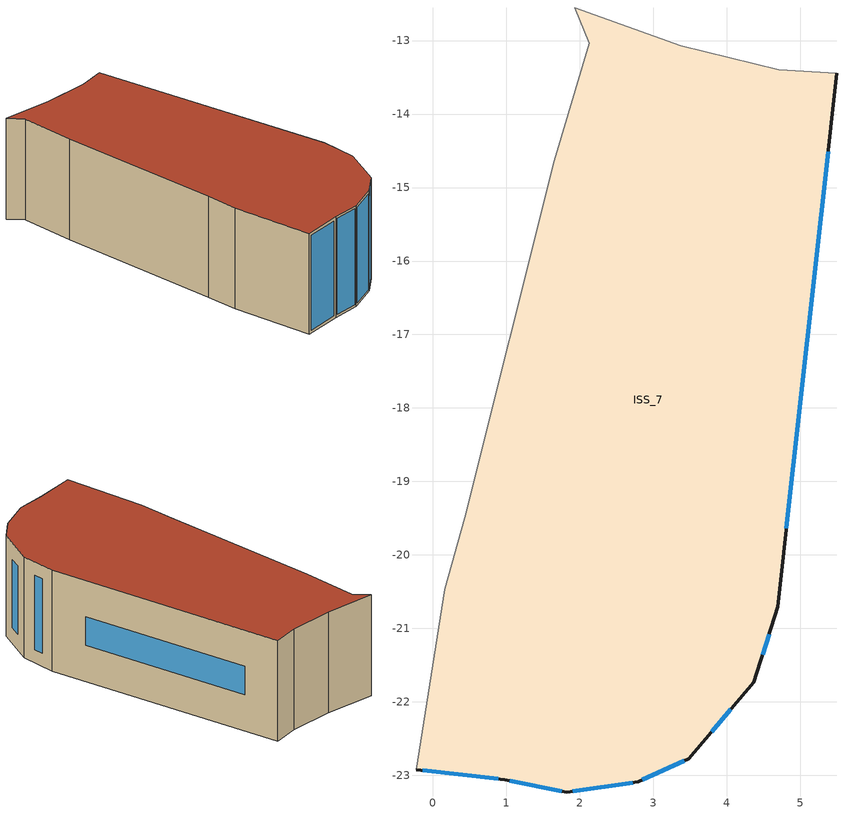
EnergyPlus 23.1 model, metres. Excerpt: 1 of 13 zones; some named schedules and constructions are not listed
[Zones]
ISS_7
 floor outside (90.1-2019 Nonresidential CZ 0 Exterior Floor (Mass)): -0.22,-22.92 0.16,-20.47 0.44,-19.49 1.65,-14.64 2.13,-13.04 1.93,-12.56 3.38,-13.07 4.71,-13.4 5.5,-13.44 4.7,-20.71 4.37,-21.73 3.48,-22.77 2.8,-23.09 1.83,-23.22 0.98,-23.06 z9
 wall outside (90.1-2019 Nonresidential CZ 0 Exterior Wall (Mass)): -0.22,-22.92 0.98,-23.06 1.83,-23.22 2.8,-23.09 3.48,-22.77 4.37,-21.73 4.7,-20.71 5.5,-13.44 z9:12
 wall to ISS_0 (Interior Partition (Mass)_FLIPPED): 5.5,-13.44 4.71,-13.4 3.38,-13.07 1.93,-12.56 2.13,-13.04 1.65,-14.64 0.44,-19.49 z9:12
 wall to ISS_11 (Interior Partition (Mass)): 0.44,-19.49 0.16,-20.47 -0.22,-22.92 z9:12
 window (90.1-2019 Nonresidential CZ 0 Glazing (Operable)): -0.13,-22.93 0.89,-23.05 z9.09:11.91; 1.05,-23.07 1.76,-23.21 z9.07:11.93; 1.9,-23.21 2.72,-23.1 z9.08:11.92; 2.85,-23.06 3.43,-22.8 z9.06:11.94; 3.8,-22.41 4.06,-22.1 z9.48:11.52; 4.49,-21.36 4.58,-21.08 z9.39:11.61; 4.81,-19.64 5.38,-14.51 z10.07:10.93
 roof outside (90.1-2019 Nonresidential CZ 0 Exterior Roof (Mass)): -0.22,-22.92 0.98,-23.06 1.83,-23.22 2.8,-23.09 3.48,-22.77 4.37,-21.73 4.7,-20.71 5.5,-13.44 4.71,-13.4 3.38,-13.07 1.93,-12.56 2.13,-13.04 1.65,-14.64 0.44,-19.49 0.16,-20.47 z12
[Schedule:Week:Daily]
CoolAvail_ISS_5_49: 74552c46-30ab-4759-94e8-63e3d1f7accb, d6e55a8f-bc87-45cd-9c9f-cd70924e27a5, 021e1a17-10e8-4b2d-b519-0cf3192cc715, d254b795-3fdf-4f39-80ff-e140f63d290e, 1d480875-807e-48c1-9200-7516ebc32ad7, 64881aca-a996-45d7-b077-b1b3d227525a, 4489f36e-e3c6-4e4b-bd5f-265baaedea73, 74552c46-30ab-4759-94e8-63e3d1f7accb, 74552c46-30ab-4759-94e8-63e3d1f7accb, 74552c46-30ab-4759-94e8-63e3d1f7accb, 74552c46-30ab-4759-94e8-63e3d1f7accb, 74552c46-30ab-4759-94e8-63e3d1f7accb
CoolAvail_ISS_5_50: 471115d3-0f87-48e8-b825-fac5a6f35d6c, 8be4abe7-000c-42f9-aa1f-6b8a2ac92743, 158876e2-13fd-4787-95ae-b86d372af880, 2a169ae8-9acd-4529-9eee-55b8eb574f1b, ca860249-6253-49f4-b145-16789525877a, 31280550-7689-42ee-840a-ab6c0e466e40, 720e0b40-1fdb-4e75-af50-1b9984cfd1a4, 471115d3-0f87-48e8-b825-fac5a6f35d6c, 471115d3-0f87-48e8-b825-fac5a6f35d6c, 471115d3-0f87-48e8-b825-fac5a6f35d6c, 471115d3-0f87-48e8-b825-fac5a6f35d6c, 471115d3-0f87-48e8-b825-fac5a6f35d6c
CoolAvail_ISS_5_51: 59112f08-b127-4301-906f-b836840b287e, bb00959c-f919-4aed-8de9-f9c1df3630f8, de2802b0-cc67-4408-8fd1-7e9211b10048, d257d055-b112-40be-82b2-c4495abe85c7, ddf9be1b-2dac-4bf2-9cbc-7e794f62100c, 49d97e55-3071-46c9-941b-d634227f9f2a, cb1b3717-686f-4d32-bbe1-ea75913f93bd, 59112f08-b127-4301-906f-b836840b287e, 59112f08-b127-4301-906f-b836840b287e, 59112f08-b127-4301-906f-b836840b287e, 59112f08-b127-4301-906f-b836840b287e, 59112f08-b127-4301-906f-b836840b287e
CoolAvail_ISS_5_52: 78bfa29d-fe78-4bb4-9f64-e69e04f39406, 78bfa29d-fe78-4bb4-9f64-e69e04f39406, 78bfa29d-fe78-4bb4-9f64-e69e04f39406, 78bfa29d-fe78-4bb4-9f64-e69e04f39406, 78bfa29d-fe78-4bb4-9f64-e69e04f39406, 78bfa29d-fe78-4bb4-9f64-e69e04f39406, 78bfa29d-fe78-4bb4-9f64-e69e04f39406, 78bfa29d-fe78-4bb4-9f64-e69e04f39406, 78bfa29d-fe78-4bb4-9f64-e69e04f39406, 78bfa29d-fe78-4bb4-9f64-e69e04f39406, 78bfa29d-fe78-4bb4-9f64-e69e04f39406, 78bfa29d-fe78-4bb4-9f64-e69e04f39406
NatVentAvail_ISS_5_0: 347d55b7-038e-4562-bce8-456b87efe422, 9497c3f9-e4f3-4ae8-9b5e-6f440661514e, 02c75c42-13c4-4a81-95b2-7d0787e539a0, 1f5bb4e1-6097-4445-aa30-08b131c5a8f0, 6a036ade-b22a-40b1-a59a-fc9928e33420, cdcac5e7-2935-42b6-a401-44e7ff1a3379, bb2921c9-3083-47d7-adc0-0439cd541f1d, 347d55b7-038e-4562-bce8-456b87efe422, 347d55b7-038e-4562-bce8-456b87efe422, 347d55b7-038e-4562-bce8-456b87efe422, 347d55b7-038e-4562-bce8-456b87efe422, 347d55b7-038e-4562-bce8-456b87efe422
NatVentAvail_ISS_5_1: 31e6458c-07ac-4517-9220-31c48d09a3b9, 808b53e7-b6eb-416f-b75c-5a60ae408371, 2a0bdd91-2ab7-455f-9d66-9f0dcc569485, 2f2a32ef-c756-4c4e-acc4-de23138b763c, 3d5812fc-4e48-4f03-85a1-51b9f05794ff, eed53eab-8b4b-4f1c-9231-a5dca8a631a8, 1a875456-26a8-41d9-bcb1-23a2e93c5b05, 31e6458c-07ac-4517-9220-31c48d09a3b9, 31e6458c-07ac-4517-9220-31c48d09a3b9, 31e6458c-07ac-4517-9220-31c48d09a3b9, 31e6458c-07ac-4517-9220-31c48d09a3b9, 31e6458c-07ac-4517-9220-31c48d09a3b9
NatVentAvail_ISS_5_2: 84ae7651-f4de-44b9-9899-2582cbdb995d, 495f6a35-d38b-4195-8a37-4b40f724b044, 3d5812fc-4e48-4f03-85a1-51b9f05794ff, a0e33699-6675-4571-9d88-4c12ba26899f, 9497c3f9-e4f3-4ae8-9b5e-6f440661514e, efa8682e-43cf-4f3c-b0e6-29221eeec237, 5867c58b-4625-41f3-b584-9ebb24ec32a8, 84ae7651-f4de-44b9-9899-2582cbdb995d, 84ae7651-f4de-44b9-9899-2582cbdb995d, 84ae7651-f4de-44b9-9899-2582cbdb995d, 84ae7651-f4de-44b9-9899-2582cbdb995d, 84ae7651-f4de-44b9-9899-2582cbdb995d
NatVentAvail_ISS_5_3: a818ccd2-c854-43d0-9f66-eb4bd9638d8e, 6e76de09-a941-4bd2-b96f-27ccec68bb94, fe6c31c8-0dda-4b75-81b7-5c1efcddb083, dda988eb-bae8-4d63-86a5-b6c0bda95034, 7a904727-3a56-424e-8116-60c6ad07f1dc, 347d55b7-038e-4562-bce8-456b87efe422, dd8d3e53-b593-4d87-9bc4-be4af5198a33, a818ccd2-c854-43d0-9f66-eb4bd9638d8e, a818ccd2-c854-43d0-9f66-eb4bd9638d8e, a818ccd2-c854-43d0-9f66-eb4bd9638d8e, a818ccd2-c854-43d0-9f66-eb4bd9638d8e, a818ccd2-c854-43d0-9f66-eb4bd9638d8e
NatVentAvail_ISS_5_4: 0c759d3e-a654-4724-93b5-70c13bc12d1d, 021d0772-810e-4e4b-8f2a-a1619a49f355, e0df6127-968f-45f9-8c87-5caeb0cafc55, bfaec549-311d-4496-abb4-5617f4cc1a59, 4980f9f0-cd16-43dd-8c59-504c34da3416, b817c66c-6d6a-45e4-a55e-97319d023a8b, 021d0772-810e-4e4b-8f2a-a1619a49f355, 0c759d3e-a654-4724-93b5-70c13bc12d1d, 0c759d3e-a654-4724-93b5-70c13bc12d1d, 0c759d3e-a654-4724-93b5-70c13bc12d1d, 0c759d3e-a654-4724-93b5-70c13bc12d1d, 0c759d3e-a654-4724-93b5-70c13bc12d1d
NatVentAvail_ISS_5_5: dea2bbc8-2288-40d1-a2d5-a177ac33657e, dc8b5669-3ebe-45cf-9e0a-796c1a786df0, b135f7d7-2b4b-4e37-bfe0-58334846911b, 2333cbfa-4dd2-4999-97ab-03a3268194e9, 5707c89a-2f09-4238-a486-8c2d0057f9b6, 9dfa8010-5864-48b9-aace-82d37f85b587, d58aaad8-7cbd-4782-a375-7b6575282f05, dea2bbc8-2288-40d1-a2d5-a177ac33657e, dea2bbc8-2288-40d1-a2d5-a177ac33657e, dea2bbc8-2288-40d1-a2d5-a177ac33657e, dea2bbc8-2288-40d1-a2d5-a177ac33657e, dea2bbc8-2288-40d1-a2d5-a177ac33657e
NatVentAvail_ISS_5_6: 1d8e266b-bb19-4368-9dd6-c44a9e71e150, f8c5082e-a237-4130-a017-d6e29cf6c566, cd7e5bb2-f1bc-4af8-801a-55bbcf77cb89, 1aaf95b1-6b11-4f20-b636-f8c9cd44f9f6, 49ae3206-3ec9-4832-a4c2-0d7b4eac3c65, b8ffa932-6720-4a41-9c80-de49e67e423e, a86efa0d-8891-41c0-89a9-eb536844657b, 1d8e266b-bb19-4368-9dd6-c44a9e71e150, 1d8e266b-bb19-4368-9dd6-c44a9e71e150, 1d8e266b-bb19-4368-9dd6-c44a9e71e150, 1d8e266b-bb19-4368-9dd6-c44a9e71e150, 1d8e266b-bb19-4368-9dd6-c44a9e71e150
NatVentAvail_ISS_5_7: 2b8a7710-590c-4735-8937-afae2f743f59, 926fce72-2cba-4f06-8e61-ee34aca217cf, 30858728-6386-4b68-892c-7b175f19578c, e7437833-518d-486e-8f46-e43f1733b808, 54c7a7a4-bd24-4fff-9f99-4840ac86f206, 00c50d44-a893-462e-adc5-a616422e0ef9, 0575a820-2eae-4c1c-bbd0-3531ec3c33dc, 2b8a7710-590c-4735-8937-afae2f743f59, 2b8a7710-590c-4735-8937-afae2f743f59, 2b8a7710-590c-4735-8937-afae2f743f59, 2b8a7710-590c-4735-8937-afae2f743f59, 2b8a7710-590c-4735-8937-afae2f743f59
NatVentAvail_ISS_5_8: 9d74e3d4-a9a9-48a3-84d8-704d79f904d0, 8089f7d0-f13f-46e6-a13c-d41517ad9383, 20437749-1463-4af0-aa40-cb234d343798, 9015eb93-7869-414a-ae01-0db2bcecc531, dec17c5b-4049-43e1-9a90-a723a8944471, 2026730f-dd33-4f01-8a14-8376efc71115, 47c5d768-7b4a-48a1-808d-429495cd01bc, 9d74e3d4-a9a9-48a3-84d8-704d79f904d0, 9d74e3d4-a9a9-48a3-84d8-704d79f904d0, 9d74e3d4-a9a9-48a3-84d8-704d79f904d0, 9d74e3d4-a9a9-48a3-84d8-704d79f904d0, 9d74e3d4-a9a9-48a3-84d8-704d79f904d0
NatVentAvail_ISS_5_9: 0eb51b7f-a4f0-4607-9c4d-6b9d2864478f, 6ae1809d-5a85-45a9-857c-42673be4954a, 47c5d768-7b4a-48a1-808d-429495cd01bc, 77480b0d-aeae-478d-a96b-37a4d4199b45, 9eba3db1-355f-42c7-9c13-37b01b408a15, f0b2b9be-24b4-4280-986e-e782a73990e1, 47cff60b-bd3d-4ae0-ad14-3ebb443ef9d5, 0eb51b7f-a4f0-4607-9c4d-6b9d2864478f, 0eb51b7f-a4f0-4607-9c4d-6b9d2864478f, 0eb51b7f-a4f0-4607-9c4d-6b9d2864478f, 0eb51b7f-a4f0-4607-9c4d-6b9d2864478f, 0eb51b7f-a4f0-4607-9c4d-6b9d2864478f
NatVentAvail_ISS_5_10: 9912cebe-4070-46c5-aca3-2e11fc6e50f9, 47c5d768-7b4a-48a1-808d-429495cd01bc, c53c6bee-c25f-4ac5-96c2-53c2e5ef0bc5, 24660c3e-e053-4e0b-a3a2-e134f5c7cfdc, 553eecc1-0424-4e8a-b2f8-0fe1840c3f1f, c3c61266-f6da-4284-9b9b-1aae67e0f11b, bf46ae58-0cb1-40f5-b615-3cb060d1ccae, 9912cebe-4070-46c5-aca3-2e11fc6e50f9, 9912cebe-4070-46c5-aca3-2e11fc6e50f9, 9912cebe-4070-46c5-aca3-2e11fc6e50f9, 9912cebe-4070-46c5-aca3-2e11fc6e50f9, 9912cebe-4070-46c5-aca3-2e11fc6e50f9
NatVentAvail_ISS_5_11: 47c5d768-7b4a-48a1-808d-429495cd01bc, f7772115-8a17-4abc-aca6-0985ffa1d231, b4131f45-e422-40ec-b2a9-956249e4f700, 338b2587-ee57-4e5b-acb7-2cda7bef30c7, 30954edf-17c5-43a4-9fbb-cfd349146233, fe036796-60d1-4e3b-a834-0a3b108878d4, 5508df6a-9fa0-4c98-a0a9-b120a6e6ca85, 47c5d768-7b4a-48a1-808d-429495cd01bc, 47c5d768-7b4a-48a1-808d-429495cd01bc, 47c5d768-7b4a-48a1-808d-429495cd01bc, 47c5d768-7b4a-48a1-808d-429495cd01bc, 47c5d768-7b4a-48a1-808d-429495cd01bc
NatVentAvail_ISS_5_12: 9e4de668-5c0b-4b18-9f84-43340eb7de64, 3fc7e13c-ba9b-4abf-ad62-5d9c6ae2b19f, 69fd0356-41ca-4566-a63a-875f57287f07, 0f72afe0-3d0d-43cd-bc86-6d366968bbdb, f0756c80-633d-445f-9ada-2880c47accb9, 58a8699a-92a3-475c-a43f-aee051d475cb, a5c75578-db00-4035-a6bd-12d8859ee814, 9e4de668-5c0b-4b18-9f84-43340eb7de64, 9e4de668-5c0b-4b18-9f84-43340eb7de64, 9e4de668-5c0b-4b18-9f84-43340eb7de64, 9e4de668-5c0b-4b18-9f84-43340eb7de64, 9e4de668-5c0b-4b18-9f84-43340eb7de64
NatVentAvail_ISS_5_13: 5668b15e-3178-4749-bdce-f16cad26c077, 43f57ed7-353c-49a5-95b1-fadbab51cf42, 9c120ee9-6e99-46a1-92c9-47147dbc7031, b718a5fb-b2a5-4edc-9616-2dbcbbb84562, 153a99d2-cb69-4770-80c4-b636431e560e, 7b7c670e-dffa-4387-a918-eb8090e016c5, 4ba70f92-26a1-4e22-ae9b-21b3a8cbfbc0, 5668b15e-3178-4749-bdce-f16cad26c077, 5668b15e-3178-4749-bdce-f16cad26c077, 5668b15e-3178-4749-bdce-f16cad26c077, 5668b15e-3178-4749-bdce-f16cad26c077, 5668b15e-3178-4749-bdce-f16cad26c077
NatVentAvail_ISS_5_14: 88ea5642-9558-4173-b52e-b72fd2a468fe, 7b0d70b4-6d3a-40d1-8645-cbeeba61a406, 91a15d1b-25b0-426a-999b-bde4fc834830, 8c6a5d82-2695-4c12-a2d9-937649744301, 5bb90e3b-6f0c-4724-a28a-9f01b1babb02, 70ed6a4c-85b4-46e2-b93d-c81f16dce1f6, 867d212e-9d6f-4428-ab79-ae34f15dca9c, 88ea5642-9558-4173-b52e-b72fd2a468fe, 88ea5642-9558-4173-b52e-b72fd2a468fe, 88ea5642-9558-4173-b52e-b72fd2a468fe, 88ea5642-9558-4173-b52e-b72fd2a468fe, 88ea5642-9558-4173-b52e-b72fd2a468fe
NatVentAvail_ISS_5_15: b7af9413-87d1-46bc-b3f9-c667b2052c9e, 269739aa-2d40-4877-9c61-5931b6ada25a, 7b914f22-7571-4aa1-ad53-4029426c74f7, 158876e2-13fd-4787-95ae-b86d372af880, 8e09e956-a7c9-41fd-ae93-b76491330efa, ad12a31f-083f-4236-bb79-d1e0870e19c1, 36a0acb6-d152-45fe-87a6-d6e7103a6972, b7af9413-87d1-46bc-b3f9-c667b2052c9e, b7af9413-87d1-46bc-b3f9-c667b2052c9e, b7af9413-87d1-46bc-b3f9-c667b2052c9e, b7af9413-87d1-46bc-b3f9-c667b2052c9e, b7af9413-87d1-46bc-b3f9-c667b2052c9e
NatVentAvail_ISS_5_16: cf3db2ff-82b6-488a-930d-133dbca2a297, d93b1293-4c19-4e22-a9a3-3eac806f7c1d, ac425b5f-9c42-4b8b-a498-5879e9bbcc94, a25a4507-8ff0-4e3c-92b1-267f2caeeb71, 5383cc17-6933-44ea-a498-ab2884f15de2, 9bfe174b-c2ed-4b65-a708-190e6d7b11fb, 4fd26251-b100-4953-a9ab-f1e24601d18a, cf3db2ff-82b6-488a-930d-133dbca2a297, cf3db2ff-82b6-488a-930d-133dbca2a297, cf3db2ff-82b6-488a-930d-133dbca2a297, cf3db2ff-82b6-488a-930d-133dbca2a297, cf3db2ff-82b6-488a-930d-133dbca2a297
NatVentAvail_ISS_5_17: f9e61ab1-7728-4d9d-8fe1-b24739b5c8d6, 813cbcb4-7a41-4a84-aec9-93c30a024dbd, 1a5d8876-3cc7-41a9-ba43-12e516d83989, 647e0f2c-778a-4d61-86bf-7f667cec723d, 2aae2edc-2d57-4e3d-973a-0211336ac020, 8d9c377b-d2ea-40e4-b66c-fc3d273aebea, cd556942-927f-4c86-bcef-3c459adf4f8e, f9e61ab1-7728-4d9d-8fe1-b24739b5c8d6, f9e61ab1-7728-4d9d-8fe1-b24739b5c8d6, f9e61ab1-7728-4d9d-8fe1-b24739b5c8d6, f9e61ab1-7728-4d9d-8fe1-b24739b5c8d6, f9e61ab1-7728-4d9d-8fe1-b24739b5c8d6
NatVentAvail_ISS_5_18: b58c5377-15d9-410f-a4cc-43822df6d4e0, 9e2eb322-e243-4a27-926a-d4e3defd8a08, 788a1496-81b9-4997-b196-09e885b656f9, b58c5377-15d9-410f-a4cc-43822df6d4e0, 6d0910fa-c984-4a92-8021-bbf9d67b93f9, a471a66b-f89d-442f-a9a8-48da8b7d5403, febc458f-bbc7-462c-85b9-881f4c73ab04, b58c5377-15d9-410f-a4cc-43822df6d4e0, b58c5377-15d9-410f-a4cc-43822df6d4e0, b58c5377-15d9-410f-a4cc-43822df6d4e0, b58c5377-15d9-410f-a4cc-43822df6d4e0, b58c5377-15d9-410f-a4cc-43822df6d4e0
NatVentAvail_ISS_5_19: a7a8551e-96d3-4fd6-bb0b-fe4ca2dd1986, f8c08b89-5adf-4e28-9409-8752b177d4a8, 524d0afd-2120-4997-92f0-2e86d4c74bf0, 94648f1a-2b8a-4c93-b626-513551805e1d, b85dd538-4fec-4d5e-8158-b1e68b90bbd8, 5b19d2b6-01c4-4e15-9780-7f20e980e38a, dd98143e-ec58-487d-9c8f-1bedbff18c8e, a7a8551e-96d3-4fd6-bb0b-fe4ca2dd1986, a7a8551e-96d3-4fd6-bb0b-fe4ca2dd1986, a7a8551e-96d3-4fd6-bb0b-fe4ca2dd1986, a7a8551e-96d3-4fd6-bb0b-fe4ca2dd1986, a7a8551e-96d3-4fd6-bb0b-fe4ca2dd1986
NatVentAvail_ISS_5_20: 556129f5-a8ab-42ab-bdec-427f6167c670, 2543d355-49e0-4e07-832c-9d94369e5f03, a7a8551e-96d3-4fd6-bb0b-fe4ca2dd1986, 707ad967-478c-4ac9-9f56-108cb743e184, ad2f890c-0a1c-4631-8b94-ab923c3a1fde, e09d4d53-ced4-452a-92ef-7031bfb63e31, 31eafc2d-287a-4af1-b968-868b65c6cfae, 556129f5-a8ab-42ab-bdec-427f6167c670, 556129f5-a8ab-42ab-bdec-427f6167c670, 556129f5-a8ab-42ab-bdec-427f6167c670, 556129f5-a8ab-42ab-bdec-427f6167c670, 556129f5-a8ab-42ab-bdec-427f6167c670
NatVentAvail_ISS_5_21: 0210ffe0-c8c5-4704-a17c-30f6b7ba5182, dc8b5669-3ebe-45cf-9e0a-796c1a786df0, 2e876ef0-6b14-469b-8aab-6b2f59b3159e, 99ba14a1-6c44-4f38-ba13-93252c98763a, 6cac600a-08a1-4369-bc47-e97c0b606d06, 49e001ed-d1c6-436c-bd0c-6ae12f544230, 33232d81-95e6-426a-8847-5e719ea95db1, 0210ffe0-c8c5-4704-a17c-30f6b7ba5182, 0210ffe0-c8c5-4704-a17c-30f6b7ba5182, 0210ffe0-c8c5-4704-a17c-30f6b7ba5182, 0210ffe0-c8c5-4704-a17c-30f6b7ba5182, 0210ffe0-c8c5-4704-a17c-30f6b7ba5182
NatVentAvail_ISS_5_22: 1bd8f6d5-efdc-47d3-8767-3f77d1b1a966, 998d96e1-0d67-4c43-8d66-3cf94210b12a, ff997f24-f6a6-43dc-ac3a-8c8fbd2ec0f4, cb262533-cb30-4446-bc1c-c7c292bc447b, ff731b20-b5fb-4160-a318-e8e97e32bd46, 112c67cb-92bf-435b-ae7b-1489d35ec978, 2bf5643d-2712-495e-b11b-f71902a6beb9, 1bd8f6d5-efdc-47d3-8767-3f77d1b1a966, 1bd8f6d5-efdc-47d3-8767-3f77d1b1a966, 1bd8f6d5-efdc-47d3-8767-3f77d1b1a966, 1bd8f6d5-efdc-47d3-8767-3f77d1b1a966, 1bd8f6d5-efdc-47d3-8767-3f77d1b1a966
NatVentAvail_ISS_5_23: 2ea1310e-d988-40e8-921b-6f63c6c66c5d, 2098abeb-3ad9-48cc-8fa9-fe43be57d8ea, ecac4bea-a4ab-4ca8-b15a-d21bf3634e23, 42f69e0f-da8f-401e-a904-95fe2d631b8b, 0fd5cf7c-50d3-4cef-a79c-1a673837e4a7, fda086fc-4683-4251-a165-0c31756bfeb3, 79ede57d-2ea5-4b6c-a09a-282900601d10, 2ea1310e-d988-40e8-921b-6f63c6c66c5d, 2ea1310e-d988-40e8-921b-6f63c6c66c5d, 2ea1310e-d988-40e8-921b-6f63c6c66c5d, 2ea1310e-d988-40e8-921b-6f63c6c66c5d, 2ea1310e-d988-40e8-921b-6f63c6c66c5d
NatVentAvail_ISS_5_24: ca33ea72-290d-466f-a10d-04f5078d5459, 80ac7100-fecc-432b-b8d8-0aef27925792, 0912e7bf-7941-4e81-81b9-3fe24044cb67, d3ac68ac-e5e1-41af-bbe9-eeafd04eb16f, 9366b974-fd66-436a-86a6-3dff316a52ed, 13d55ff6-3126-4d7e-a0b5-9d8af0269879, f26b9bc5-ebc0-49e0-b6f6-a9aecd680394, ca33ea72-290d-466f-a10d-04f5078d5459, ca33ea72-290d-466f-a10d-04f5078d5459, ca33ea72-290d-466f-a10d-04f5078d5459, ca33ea72-290d-466f-a10d-04f5078d5459, ca33ea72-290d-466f-a10d-04f5078d5459
NatVentAvail_ISS_5_25: 5e0caf0a-0975-4095-aeee-5177679fc916, ef3acc4a-62a7-4368-b11b-0bc0ee34e112, 768736c6-1e3d-478b-935d-de285d9124b7, a7131d28-bfe0-4a79-ba31-4b6647055931, 0b9b0190-0d32-4286-8001-29d5007821be, 1e2a233d-4ecc-4662-8356-21ca5b01d4a7, ed222975-a6bd-4094-8680-d0088485bc24, 5e0caf0a-0975-4095-aeee-5177679fc916, 5e0caf0a-0975-4095-aeee-5177679fc916, 5e0caf0a-0975-4095-aeee-5177679fc916, 5e0caf0a-0975-4095-aeee-5177679fc916, 5e0caf0a-0975-4095-aeee-5177679fc916
NatVentAvail_ISS_5_26: a0b2a994-346e-4f55-a40b-16c7d419b6a2, 93805fc4-68be-4367-b3d0-b1b0e915321a, 5b29b277-6946-4da2-9128-33dfe5b4a573, d8981ea7-3b19-4a0d-892a-4c63977dc961, 0f82b64c-7dc7-406a-8c1e-aa47caf37df0, e373829c-525b-4fac-a1b1-a8f08a7194f4, 21a982b9-085a-47cf-8ea2-cb4a41862746, a0b2a994-346e-4f55-a40b-16c7d419b6a2, a0b2a994-346e-4f55-a40b-16c7d419b6a2, a0b2a994-346e-4f55-a40b-16c7d419b6a2, a0b2a994-346e-4f55-a40b-16c7d419b6a2, a0b2a994-346e-4f55-a40b-16c7d419b6a2
NatVentAvail_ISS_5_27: 80324efd-f152-46ce-8575-1a18cefcb39a, 814fabf4-0522-4fe9-8f4f-1de8b595f9f5, d29c8621-b3bd-4f5f-961a-eec346ff4369, a817186f-8b5f-4d80-8c05-1cb199520749, 2dd3d1b6-e47b-47d8-8fa7-20257f54925f, b9bdd769-4ede-4986-a14d-4a501dff3d8b, 26786c90-2d85-41bd-bb4a-5ca09446c117, 80324efd-f152-46ce-8575-1a18cefcb39a, 80324efd-f152-46ce-8575-1a18cefcb39a, 80324efd-f152-46ce-8575-1a18cefcb39a, 80324efd-f152-46ce-8575-1a18cefcb39a, 80324efd-f152-46ce-8575-1a18cefcb39a
NatVentAvail_ISS_5_28: afddefd6-28d4-442d-ad49-25f7afed06cb, 11ce3725-ac08-45b4-8d15-dba4ddbf81b5, 5c9ea6a9-4a28-445d-8b68-fd476ea83ca3, bbbf1602-9477-4e5e-9481-cd1d7e6d0c49, 647e0f2c-778a-4d61-86bf-7f667cec723d, 7e8d2272-57f1-4e50-bfe5-2ae03f082589, 0210ffe0-c8c5-4704-a17c-30f6b7ba5182, afddefd6-28d4-442d-ad49-25f7afed06cb, afddefd6-28d4-442d-ad49-25f7afed06cb, afddefd6-28d4-442d-ad49-25f7afed06cb, afddefd6-28d4-442d-ad49-25f7afed06cb, afddefd6-28d4-442d-ad49-25f7afed06cb
NatVentAvail_ISS_5_29: 9743d7e3-5405-4d04-9865-b119cb90919b, 491b088b-98a8-4ca1-afb7-5d421815d782, ed3e7bd5-1fa8-481b-8e43-0912eb1fffae, 5533be66-3b4f-405b-b799-99f8e34f8cb0, 647e0f2c-778a-4d61-86bf-7f667cec723d, 647e0f2c-778a-4d61-86bf-7f667cec723d, 86fec154-2770-4333-869b-bb2f9d25b5ef, 9743d7e3-5405-4d04-9865-b119cb90919b, 9743d7e3-5405-4d04-9865-b119cb90919b, 9743d7e3-5405-4d04-9865-b119cb90919b, 9743d7e3-5405-4d04-9865-b119cb90919b, 9743d7e3-5405-4d04-9865-b119cb90919b
NatVentAvail_ISS_5_30: 61e7fb13-a446-4ec6-a607-a4a6cd2284d3, 47c5d768-7b4a-48a1-808d-429495cd01bc, da508a49-ad8b-4e53-b9b2-d0164f52c373, dcf350dc-4f7b-4b5e-b1b8-92644482046e, ee0a353c-06c1-410a-9095-8f6744b1c2f1, 93529c20-7374-44df-b5d5-3c3c54298201, ccaff583-bd9d-4d07-a1ac-620ebebbb31c, 61e7fb13-a446-4ec6-a607-a4a6cd2284d3, 61e7fb13-a446-4ec6-a607-a4a6cd2284d3, 61e7fb13-a446-4ec6-a607-a4a6cd2284d3, 61e7fb13-a446-4ec6-a607-a4a6cd2284d3, 61e7fb13-a446-4ec6-a607-a4a6cd2284d3
NatVentAvail_ISS_5_31: 82c106dd-bc00-4fce-8a04-eb4dc76f4f9c, 707ad967-478c-4ac9-9f56-108cb743e184, ed3e7bd5-1fa8-481b-8e43-0912eb1fffae, bbd0b068-26ff-4e4f-a8c0-b57341ff118f, 22fa6a63-464b-4f2c-a65c-d87b5fc7b7d2, 599195e0-ed3c-47ca-9420-8eb2dc85b173, 45bf7535-998e-43fd-8738-e1cb52290b51, 82c106dd-bc00-4fce-8a04-eb4dc76f4f9c, 82c106dd-bc00-4fce-8a04-eb4dc76f4f9c, 82c106dd-bc00-4fce-8a04-eb4dc76f4f9c, 82c106dd-bc00-4fce-8a04-eb4dc76f4f9c, 82c106dd-bc00-4fce-8a04-eb4dc76f4f9c
NatVentAvail_ISS_5_32: cabfadc2-6953-45da-a61a-3c777a358487, 6c62541d-0fa1-4a40-aa60-21a33239d522, 010681ba-3f35-4375-ab69-e478d26ef3a8, f4995040-d87e-4d6b-8b10-33307671ceab, 40516d12-9d9c-490d-bfd0-43ec75ffd147, f0ca66fc-98c0-45fc-b267-2071b25404df, 912a42c6-4e4a-4a4a-86b4-7e837848d989, cabfadc2-6953-45da-a61a-3c777a358487, cabfadc2-6953-45da-a61a-3c777a358487, cabfadc2-6953-45da-a61a-3c777a358487, cabfadc2-6953-45da-a61a-3c777a358487, cabfadc2-6953-45da-a61a-3c777a358487
NatVentAvail_ISS_5_33: dc0ba347-f5a3-4e9a-83c0-c83cc8bc54ae, ecea5fd7-fd1b-406f-aead-827340311a92, 2e9cac2a-bf76-4c29-afb8-0580842f94bd, 8ddd8f98-3bd6-4dbb-9028-2ad25883ccd4, 3e242ed7-cd6c-40cd-b18f-d34fd88d666a, 2e876ef0-6b14-469b-8aab-6b2f59b3159e, a575a69e-0300-4b39-b79f-9cb5c69989e1, dc0ba347-f5a3-4e9a-83c0-c83cc8bc54ae, dc0ba347-f5a3-4e9a-83c0-c83cc8bc54ae, dc0ba347-f5a3-4e9a-83c0-c83cc8bc54ae, dc0ba347-f5a3-4e9a-83c0-c83cc8bc54ae, dc0ba347-f5a3-4e9a-83c0-c83cc8bc54ae
NatVentAvail_ISS_5_34: c71735a8-d2ba-4572-830a-0894734640e5, 15a84b72-439d-4805-ac4c-ff4de479cb51, 99714c36-b1d6-4269-a341-3a8989bea4df, 2fba47ff-7b53-40d4-9c31-7281f1302855, 3bb729e9-ca62-4469-8274-3f21b47b349f, 8c979c6f-6f2c-4314-9f72-cd5781efeae1, c2eda44f-94bb-4372-852e-6bef2cd02afb, c71735a8-d2ba-4572-830a-0894734640e5, c71735a8-d2ba-4572-830a-0894734640e5, c71735a8-d2ba-4572-830a-0894734640e5, c71735a8-d2ba-4572-830a-0894734640e5, c71735a8-d2ba-4572-830a-0894734640e5
NatVentAvail_ISS_5_35: cb2e8875-93ba-420c-9320-8b74680c8990, e062ad48-5426-41dd-bf23-2009f85f336c, 31e6458c-07ac-4517-9220-31c48d09a3b9, 9b7d131e-3186-449e-8b52-dd4789ce3bba, a86efa0d-8891-41c0-89a9-eb536844657b, 035549cb-7cd7-4bfe-8bc9-e49292565a0c, bd6db147-fc37-4205-9b11-5b6f46a8a82d, cb2e8875-93ba-420c-9320-8b74680c8990, cb2e8875-93ba-420c-9320-8b74680c8990, cb2e8875-93ba-420c-9320-8b74680c8990, cb2e8875-93ba-420c-9320-8b74680c8990, cb2e8875-93ba-420c-9320-8b74680c8990
NatVentAvail_ISS_5_36: 14957d78-7096-4cd0-847d-719851f1f9cb, 556129f5-a8ab-42ab-bdec-427f6167c670, acefeeb5-6950-4d29-9a31-038535040565, c95166c3-0df7-4854-af66-5e402a93c156, f497b814-0ae1-4cd8-a428-8543eff9f638, e9c6165c-14cd-4937-a8e7-b565664e8b78, 768736c6-1e3d-478b-935d-de285d9124b7, 14957d78-7096-4cd0-847d-719851f1f9cb, 14957d78-7096-4cd0-847d-719851f1f9cb, 14957d78-7096-4cd0-847d-719851f1f9cb, 14957d78-7096-4cd0-847d-719851f1f9cb, 14957d78-7096-4cd0-847d-719851f1f9cb
NatVentAvail_ISS_5_37: 647e0f2c-778a-4d61-86bf-7f667cec723d, 3f10379c-0093-4767-992c-fd07ff15a921, a515830e-e99d-4f80-8d2d-bceac72bcc96, 708f4b1b-d897-4e40-ba31-5dcf786ec232, 88f0f781-2095-4cab-811f-fcbeafe84bf1, 9497c3f9-e4f3-4ae8-9b5e-6f440661514e, f0d131bc-7259-480b-abc7-8669a17035a5, 647e0f2c-778a-4d61-86bf-7f667cec723d, 647e0f2c-778a-4d61-86bf-7f667cec723d, 647e0f2c-778a-4d61-86bf-7f667cec723d, 647e0f2c-778a-4d61-86bf-7f667cec723d, 647e0f2c-778a-4d61-86bf-7f667cec723d
NatVentAvail_ISS_5_38: 38160a7b-cedf-439a-8059-5cf7941b4912, 03ce9e7a-65d5-46a4-8d63-0140e1345a37, 14957d78-7096-4cd0-847d-719851f1f9cb, cfbf5411-beb3-41e1-9a23-aa0ca608badd, 8dcef693-7ac2-4f5f-997f-bc84f486b6a7, 7eab9e2b-be06-4916-a95d-86be924a48ab, 54e0b8a6-a6b6-4136-87a9-f83568c42000, 38160a7b-cedf-439a-8059-5cf7941b4912, 38160a7b-cedf-439a-8059-5cf7941b4912, 38160a7b-cedf-439a-8059-5cf7941b4912, 38160a7b-cedf-439a-8059-5cf7941b4912, 38160a7b-cedf-439a-8059-5cf7941b4912
NatVentAvail_ISS_5_39: 42116582-086e-478e-a545-e69779dd8a52, 9d288bcf-82ae-4146-9808-df23f250a1dc, d05bd24d-796b-48bf-8bc5-fa42b119640c, 892ca305-55de-4dc0-af6a-51d8376fde55, 7994c865-9a9e-42bf-96af-63adb22c49f4, dce1a1f0-0f4f-47f8-879e-e82bf6481323, 647e0f2c-778a-4d61-86bf-7f667cec723d, 42116582-086e-478e-a545-e69779dd8a52, 42116582-086e-478e-a545-e69779dd8a52, 42116582-086e-478e-a545-e69779dd8a52, 42116582-086e-478e-a545-e69779dd8a52, 42116582-086e-478e-a545-e69779dd8a52
NatVentAvail_ISS_5_40: 5533be66-3b4f-405b-b799-99f8e34f8cb0, 62544955-a936-482c-906c-381c0f763359, 7b40fb9b-38a4-4381-aacb-8ca0e517f460, 6cff4513-23d9-4409-9f82-67d1129c049c, af7cea50-2548-4713-ade1-bb5f1317633d, a6147425-efa8-4ccf-b728-ea99352bfbcc, d3442ac6-991d-4841-938f-e4596bd3233e, 5533be66-3b4f-405b-b799-99f8e34f8cb0, 5533be66-3b4f-405b-b799-99f8e34f8cb0, 5533be66-3b4f-405b-b799-99f8e34f8cb0, 5533be66-3b4f-405b-b799-99f8e34f8cb0, 5533be66-3b4f-405b-b799-99f8e34f8cb0
NatVentAvail_ISS_5_41: 59d3c64f-cbeb-49ec-8387-58f3f2b90f9d, 66007fb2-c5ae-419e-81cc-261699452ae2, 7d14298f-0906-4f3e-9f36-b6a99c817ed8, bd011661-e40d-459e-81a3-81152da9ae29, a116ffe2-3308-46ed-a124-2af9f3d2e74a, db9fa88f-338c-411f-a84f-49e209720758, 803f9708-a926-4751-926f-f16e332721b0, 59d3c64f-cbeb-49ec-8387-58f3f2b90f9d, 59d3c64f-cbeb-49ec-8387-58f3f2b90f9d, 59d3c64f-cbeb-49ec-8387-58f3f2b90f9d, 59d3c64f-cbeb-49ec-8387-58f3f2b90f9d, 59d3c64f-cbeb-49ec-8387-58f3f2b90f9d
NatVentAvail_ISS_5_42: 2808f7b0-1c0f-4144-87d4-a76f10fee8d9, e3fb42f2-a6d4-4862-bf0f-71ab0796680f, 0818dc65-244d-4940-a860-a19bc4301a4e, 2a278de2-dc39-4bd9-9e82-1f718675efa6, b7428224-98b5-45bc-b742-e868bdf63f7d, ffb6534b-00db-462c-8b74-2842105eb40f, fecb7d50-88e2-4d1a-af6c-68455751857f, 2808f7b0-1c0f-4144-87d4-a76f10fee8d9, 2808f7b0-1c0f-4144-87d4-a76f10fee8d9, 2808f7b0-1c0f-4144-87d4-a76f10fee8d9, 2808f7b0-1c0f-4144-87d4-a76f10fee8d9, 2808f7b0-1c0f-4144-87d4-a76f10fee8d9
NatVentAvail_ISS_5_43: 9dc253b0-e231-4f2b-9ea7-828fee2c37e4, fa0bea73-c2e6-45e3-96d8-af98ac851d88, 9be23fc3-474e-46e7-80ab-479dcdd7b12c, 454bf78a-b83d-4394-8a58-09a865dced9e, b4d43366-15f9-4acc-a29f-34d4b033d256, 4871399f-b61b-4905-af7a-bcd03d8ceefa, 763d6eef-4fd2-4aa6-889b-548632fdfbdf, 9dc253b0-e231-4f2b-9ea7-828fee2c37e4, 9dc253b0-e231-4f2b-9ea7-828fee2c37e4, 9dc253b0-e231-4f2b-9ea7-828fee2c37e4, 9dc253b0-e231-4f2b-9ea7-828fee2c37e4, 9dc253b0-e231-4f2b-9ea7-828fee2c37e4
NatVentAvail_ISS_5_44: 0f435dd7-9992-4b1e-916b-d8ab013a0a25, af6d4643-a23d-428c-a926-324cae536613, 4a1d064e-6624-471d-9067-2aa29d2c6981, 5bd9e082-df74-473f-bff6-e8c21f54018f, 7245a75b-724e-4f00-8039-c1458dfc5d4f, 7cd69c54-cd54-49da-b36e-df01f1c90000, 5bc4788b-fd45-4e6f-9cfe-d2f56625bb94, 0f435dd7-9992-4b1e-916b-d8ab013a0a25, 0f435dd7-9992-4b1e-916b-d8ab013a0a25, 0f435dd7-9992-4b1e-916b-d8ab013a0a25, 0f435dd7-9992-4b1e-916b-d8ab013a0a25, 0f435dd7-9992-4b1e-916b-d8ab013a0a25
NatVentAvail_ISS_5_45: 2e6fd446-64fd-454b-83e0-e820f9a5f52d, 47c5d768-7b4a-48a1-808d-429495cd01bc, 24f82ca7-02df-4b2b-8431-49b57da55878, 9154eef6-d584-40c8-9aaf-951aa9aadaa9, d05bd24d-796b-48bf-8bc5-fa42b119640c, ff37fa68-dd59-4cdc-90b5-d7eb4149bc4b, 2e6fd446-64fd-454b-83e0-e820f9a5f52d, 2e6fd446-64fd-454b-83e0-e820f9a5f52d, 2e6fd446-64fd-454b-83e0-e820f9a5f52d, 2e6fd446-64fd-454b-83e0-e820f9a5f52d, 2e6fd446-64fd-454b-83e0-e820f9a5f52d, 2e6fd446-64fd-454b-83e0-e820f9a5f52d
NatVentAvail_ISS_5_46: 3880684c-4c2a-4487-a7e7-7d189b46f996, e3fb42f2-a6d4-4862-bf0f-71ab0796680f, 4976e6ea-0732-4ae9-9683-e3dbb1fc3b68, 66a4b0d3-9729-4bf5-9d08-4a9be02f38f6, 820141ac-03eb-4e58-a5b8-6f2c45d92f95, 33cd5aa4-a96e-426c-81d2-1221b210cbe2, 15d4cf67-ff78-4ec2-8d50-2fc886172d41, 3880684c-4c2a-4487-a7e7-7d189b46f996, 3880684c-4c2a-4487-a7e7-7d189b46f996, 3880684c-4c2a-4487-a7e7-7d189b46f996, 3880684c-4c2a-4487-a7e7-7d189b46f996, 3880684c-4c2a-4487-a7e7-7d189b46f996
NatVentAvail_ISS_5_47: ee9849e3-887a-499a-b882-28cbc8083034, 4b53910d-d204-4947-a54a-cd3d37a40da5, 1223336f-18bf-437e-8268-c0e1954d8743, 753e93bf-89d1-40d1-b309-9bce8eb9f664, 81dae9b8-5997-469a-9117-cbc3d17ebd06, af543aae-b248-4037-99a1-4d50ae8ffb33, 5d5b2702-2c7f-483b-947f-456a0eea631f, ee9849e3-887a-499a-b882-28cbc8083034, ee9849e3-887a-499a-b882-28cbc8083034, ee9849e3-887a-499a-b882-28cbc8083034, ee9849e3-887a-499a-b882-28cbc8083034, ee9849e3-887a-499a-b882-28cbc8083034
NatVentAvail_ISS_5_48: 30d76fa2-4c50-4b3a-ad17-cc10b9aea00e, b717b5df-fc11-4f22-a0bd-12f8fad6ab1c, 69c12385-b157-4fe4-8344-63f7e2c458b7, 827d8c67-cae4-4eb4-a0be-ff347a9871f8, 2b8b0dab-d679-468d-919a-671dc34f505c, b9656b78-909f-4a35-9a7a-69544d47ec9e, 6b2a8a7c-3353-40dc-b63b-3f8b394cf8f3, 30d76fa2-4c50-4b3a-ad17-cc10b9aea00e, 30d76fa2-4c50-4b3a-ad17-cc10b9aea00e, 30d76fa2-4c50-4b3a-ad17-cc10b9aea00e, 30d76fa2-4c50-4b3a-ad17-cc10b9aea00e, 30d76fa2-4c50-4b3a-ad17-cc10b9aea00e
NatVentAvail_ISS_5_49: e0015b53-feea-4429-ada7-d76f0b9231d1, 55596048-ec17-487a-902e-c55c7eb9ace5, b853b29e-9c2c-4892-bd5c-8d3a8b51e72a, 252c8724-0607-4cdb-be98-c91667e48fc6, c2935997-d6a9-4e1d-b60c-1610340fb184, c9327b22-8aae-4475-9a9a-6cf8266ffa2d, 47a5a79d-addb-4f5c-b3b1-a9e1da72ace4, e0015b53-feea-4429-ada7-d76f0b9231d1, e0015b53-feea-4429-ada7-d76f0b9231d1, e0015b53-feea-4429-ada7-d76f0b9231d1, e0015b53-feea-4429-ada7-d76f0b9231d1, e0015b53-feea-4429-ada7-d76f0b9231d1
NatVentAvail_ISS_5_50: ce5cffd1-dfe9-4efa-b3d5-d671689116b9, 7b40fb9b-38a4-4381-aacb-8ca0e517f460, a6f73b0e-533f-4f09-9ae1-883daf27fab8, 0938b528-273c-47a1-9994-1ea175fea59f, 88c98681-de3d-4e86-ac7d-cc4d1fde16bc, 384e5245-378b-4e4a-ad9e-28e078c8ad76, 430e81d0-f273-4145-8489-7b59100bae38, ce5cffd1-dfe9-4efa-b3d5-d671689116b9, ce5cffd1-dfe9-4efa-b3d5-d671689116b9, ce5cffd1-dfe9-4efa-b3d5-d671689116b9, ce5cffd1-dfe9-4efa-b3d5-d671689116b9, ce5cffd1-dfe9-4efa-b3d5-d671689116b9
NatVentAvail_ISS_5_51: cc87b3bc-a484-4a66-ba94-8dbdbdef3971, 12642c11-dbef-4302-a739-7d4c22e4cf91, 235e2975-71d9-4922-b088-0a3fc6f7e5c8, fd6bbb1e-dcd4-4596-a6b1-b28f948110c9, 17666d23-c914-44f2-9bf1-9adc02903633, 8a363d2e-cb01-49ae-b4df-73bd649d6a56, 599195e0-ed3c-47ca-9420-8eb2dc85b173, cc87b3bc-a484-4a66-ba94-8dbdbdef3971, cc87b3bc-a484-4a66-ba94-8dbdbdef3971, cc87b3bc-a484-4a66-ba94-8dbdbdef3971, cc87b3bc-a484-4a66-ba94-8dbdbdef3971, cc87b3bc-a484-4a66-ba94-8dbdbdef3971
NatVentAvail_ISS_5_52: 645b4d4e-ac9d-495e-9a63-2e4d1f50bce6, 645b4d4e-ac9d-495e-9a63-2e4d1f50bce6, 645b4d4e-ac9d-495e-9a63-2e4d1f50bce6, 645b4d4e-ac9d-495e-9a63-2e4d1f50bce6, 645b4d4e-ac9d-495e-9a63-2e4d1f50bce6, 645b4d4e-ac9d-495e-9a63-2e4d1f50bce6, 645b4d4e-ac9d-495e-9a63-2e4d1f50bce6, 645b4d4e-ac9d-495e-9a63-2e4d1f50bce6, 645b4d4e-ac9d-495e-9a63-2e4d1f50bce6, 645b4d4e-ac9d-495e-9a63-2e4d1f50bce6, 645b4d4e-ac9d-495e-9a63-2e4d1f50bce6, 645b4d4e-ac9d-495e-9a63-2e4d1f50bce6
CoolAvail_ISS_6_0: a417bc9b-de5d-478e-ac5a-152c6a4f7a89, 836c73d3-2576-4144-97e6-c70854d764d6, f21eb7b5-cb40-4ed3-bbb3-f16760163231, 53be7783-fd64-423c-a27b-175849620a87, 22bc9668-a33e-41c7-ae03-98d5d5175df1, 2412ec26-a0f2-4143-834a-9f1852bb9a24, c20c6325-035d-4fcf-ab28-c6ec7fc70f12, a417bc9b-de5d-478e-ac5a-152c6a4f7a89, a417bc9b-de5d-478e-ac5a-152c6a4f7a89, a417bc9b-de5d-478e-ac5a-152c6a4f7a89, a417bc9b-de5d-478e-ac5a-152c6a4f7a89, a417bc9b-de5d-478e-ac5a-152c6a4f7a89
CoolAvail_ISS_6_1: 600e6f81-509e-41a3-bf2a-7f4d4cd3f12d, 9c59bec2-965e-4264-86f9-2795118ffd9a, 27e7b16b-72d9-431f-b453-2e2977553cfc, 50203e56-6c21-4e68-9ed3-ec361ae7fbf5, 3c5e5518-20ab-4da8-b48c-757ccb7e7b16, 3e445df1-7824-4703-812c-c04ceaa15678, 9ed38821-d607-4615-af28-74997d602d41, 600e6f81-509e-41a3-bf2a-7f4d4cd3f12d, 600e6f81-509e-41a3-bf2a-7f4d4cd3f12d, 600e6f81-509e-41a3-bf2a-7f4d4cd3f12d, 600e6f81-509e-41a3-bf2a-7f4d4cd3f12d, 600e6f81-509e-41a3-bf2a-7f4d4cd3f12d
CoolAvail_ISS_6_2: fefa7470-6499-4d9c-b07b-9c7f88e447d1, a7dcafae-2906-446c-9b26-0086116a9b99, 3c5e5518-20ab-4da8-b48c-757ccb7e7b16, 54ed71e1-a682-4fa7-a082-a69a991a5405, 836c73d3-2576-4144-97e6-c70854d764d6, 880b13ef-80d1-48a6-8c94-5c4a55c71318, fa33bd47-d0f2-41b1-b05b-c4f59bf5be52, fefa7470-6499-4d9c-b07b-9c7f88e447d1, fefa7470-6499-4d9c-b07b-9c7f88e447d1, fefa7470-6499-4d9c-b07b-9c7f88e447d1, fefa7470-6499-4d9c-b07b-9c7f88e447d1, fefa7470-6499-4d9c-b07b-9c7f88e447d1
CoolAvail_ISS_6_3: a964d107-99e5-4c3f-80a4-b375b6296ccf, 2bf5643d-2712-495e-b11b-f71902a6beb9, 5cc6bdb1-05a1-42f5-8221-9d794d79924b, 2a3339b3-e2e2-45cf-b4ec-3f7e3fbc4b55, 3115536e-5706-4f12-9700-b6739fd72d3d, a417bc9b-de5d-478e-ac5a-152c6a4f7a89, fb0c9244-f965-4aaa-a2ea-ef8543a84256, a964d107-99e5-4c3f-80a4-b375b6296ccf, a964d107-99e5-4c3f-80a4-b375b6296ccf, a964d107-99e5-4c3f-80a4-b375b6296ccf, a964d107-99e5-4c3f-80a4-b375b6296ccf, a964d107-99e5-4c3f-80a4-b375b6296ccf
CoolAvail_ISS_6_4: 6da0d640-41d6-4d81-b6cd-84a96e27eb92, dc335e7b-e40b-45d7-a3b8-b3f38785f657, 0a8c2671-be92-4c7e-aefa-c823da672600, 25096b80-bc5d-4046-ae34-9a421a7ba3f3, 17924a3c-c327-41d2-8c3e-03fad28696f8, 5b6cb459-1bee-44b7-8ed4-1532ec9fd585, dc335e7b-e40b-45d7-a3b8-b3f38785f657, 6da0d640-41d6-4d81-b6cd-84a96e27eb92, 6da0d640-41d6-4d81-b6cd-84a96e27eb92, 6da0d640-41d6-4d81-b6cd-84a96e27eb92, 6da0d640-41d6-4d81-b6cd-84a96e27eb92, 6da0d640-41d6-4d81-b6cd-84a96e27eb92
CoolAvail_ISS_6_5: 1b2b79ad-1cd5-4e6e-8a93-2c334258d025, 7fac5dca-6247-45cd-8dfd-59ff1113f6d2, 0d3f302e-39b3-46db-91ad-ebb567b88478, 2ed8bb58-8f91-4013-ab6e-6fc83ace663d, 6d769ada-60ce-4cc0-b9dc-2cb87715f69f, 34333be0-0b36-417a-bdaa-6125df437898, 1771ffd5-caa0-4928-820c-20e77cdef4f0, 1b2b79ad-1cd5-4e6e-8a93-2c334258d025, 1b2b79ad-1cd5-4e6e-8a93-2c334258d025, 1b2b79ad-1cd5-4e6e-8a93-2c334258d025, 1b2b79ad-1cd5-4e6e-8a93-2c334258d025, 1b2b79ad-1cd5-4e6e-8a93-2c334258d025
CoolAvail_ISS_6_6: 5786a1c6-38cc-438a-a068-25cba8108d9f, 99714c36-b1d6-4269-a341-3a8989bea4df, b6e89017-2100-4019-9f46-5af95941ae45, ad3a6a62-cc7b-4c7e-a7e5-a267f50f4db2, 9b5191b9-2555-434d-b0ed-037681804869, 77e88983-67f6-4b44-98dd-3054537edaa1, dbd4606c-3431-4140-add9-9da3cfab12af, 5786a1c6-38cc-438a-a068-25cba8108d9f, 5786a1c6-38cc-438a-a068-25cba8108d9f, 5786a1c6-38cc-438a-a068-25cba8108d9f, 5786a1c6-38cc-438a-a068-25cba8108d9f, 5786a1c6-38cc-438a-a068-25cba8108d9f
CoolAvail_ISS_6_7: c21ce18f-258a-42b2-8b25-b9ab2e27f413, b43b7172-e3fb-4373-bdc9-8f749b47d15a, bf85736a-8573-442e-bd85-ff585c752e59, 517003f4-7d9d-40fb-96d9-487fb39c5bf8, d911e7df-975a-4f11-9ff0-e05dcd8c4814, ecacc597-b4bd-4c38-8eed-319bf132f5de, d5c7f0f5-559e-4bac-bf6a-45cfbae4ef2a, c21ce18f-258a-42b2-8b25-b9ab2e27f413, c21ce18f-258a-42b2-8b25-b9ab2e27f413, c21ce18f-258a-42b2-8b25-b9ab2e27f413, c21ce18f-258a-42b2-8b25-b9ab2e27f413, c21ce18f-258a-42b2-8b25-b9ab2e27f413
CoolAvail_ISS_6_8: c855a87a-381b-46c5-9509-19cdc15a7f16, 301e79a2-4036-4552-9288-b8d9b4fa0011, 93b745e8-7b9f-4e30-bf71-441b1fdfacd8, e88b8bb8-62ab-4327-a7bc-c4fc003f64de, bbe2ed1d-55af-43bf-9d37-65de6e4a3dd3, 0d434c85-d0d1-4a07-af58-6785c255dbec, 12531b47-a778-409a-afc3-5f5a1a383e38, c855a87a-381b-46c5-9509-19cdc15a7f16, c855a87a-381b-46c5-9509-19cdc15a7f16, c855a87a-381b-46c5-9509-19cdc15a7f16, c855a87a-381b-46c5-9509-19cdc15a7f16, c855a87a-381b-46c5-9509-19cdc15a7f16
CoolAvail_ISS_6_9: 0e76d949-a282-46ec-b801-109060926de2, b4f32424-d3d6-4af7-a79c-c04e2e11757a, 12531b47-a778-409a-afc3-5f5a1a383e38, e719e640-7e00-489b-8edd-bfe7804a2d2a, b5618662-c7cc-49cd-b34e-3453c7b254f5, 1922962d-f5d9-4df7-88ca-7a33a5eb062f, dd18dc81-d582-4864-a0d4-3ada93574e7f, 0e76d949-a282-46ec-b801-109060926de2, 0e76d949-a282-46ec-b801-109060926de2, 0e76d949-a282-46ec-b801-109060926de2, 0e76d949-a282-46ec-b801-109060926de2, 0e76d949-a282-46ec-b801-109060926de2
CoolAvail_ISS_6_10: f2bd7b92-6a91-4a89-8048-be345e62b38b, 12531b47-a778-409a-afc3-5f5a1a383e38, cb1b75e0-4137-4ada-927f-2a61dd554a3e, 09a565fc-3c68-4068-ac26-319aca6ba4b6, 816801dc-b40d-4246-9c25-0442f06b9d2d, 4eb1512c-ff09-472e-9494-275f9ae03200, 5d9c1a4a-b97f-4733-94bd-e5325f87bb21, f2bd7b92-6a91-4a89-8048-be345e62b38b, f2bd7b92-6a91-4a89-8048-be345e62b38b, f2bd7b92-6a91-4a89-8048-be345e62b38b, f2bd7b92-6a91-4a89-8048-be345e62b38b, f2bd7b92-6a91-4a89-8048-be345e62b38b
CoolAvail_ISS_6_11: 12531b47-a778-409a-afc3-5f5a1a383e38, 2626e346-23d2-4094-83a7-631a79799c78, 0bedf773-e20a-4acd-be5e-dfccc22e870d, 24e94fec-3535-439c-998b-a71de5d75a6d, d685fd45-53cd-4718-a5ea-5b6e2e856276, 3d46383b-c6ac-4ba4-9cc0-c0f1da04c7fa, 770208d9-5b4d-4cf1-9200-3452b372fe61, 12531b47-a778-409a-afc3-5f5a1a383e38, 12531b47-a778-409a-afc3-5f5a1a383e38, 12531b47-a778-409a-afc3-5f5a1a383e38, 12531b47-a778-409a-afc3-5f5a1a383e38, 12531b47-a778-409a-afc3-5f5a1a383e38
CoolAvail_ISS_6_12: 2a49bd9e-9915-47a3-954b-a32c9e47500b, 9e08d60f-c9da-484f-bf9e-7837ddd3a511, 85e938f2-61f0-4092-8ec3-83b8dffe3a66, 8ebf287d-460c-41da-8c03-126490aeafa5, 22e4fa96-4470-425b-901e-3615cbdfe0e1, 40eb410b-8b97-46fa-b254-2115dea6cfaa, 4159b8c2-2a64-4123-9940-32357fc1731d, 2a49bd9e-9915-47a3-954b-a32c9e47500b, 2a49bd9e-9915-47a3-954b-a32c9e47500b, 2a49bd9e-9915-47a3-954b-a32c9e47500b, 2a49bd9e-9915-47a3-954b-a32c9e47500b, 2a49bd9e-9915-47a3-954b-a32c9e47500b
CoolAvail_ISS_6_13: 384848ea-7a93-4560-b8ee-ec5266d10625, 614eb25d-e5b8-4107-b54b-5d4158fd9056, 59b33663-589d-48c1-a5c1-6e20830883ec, 6ba29500-ac7b-4d70-ac47-6c007b368cfb, 132cd3ec-a83f-49cf-8648-a09370be4941, f1fc106d-a514-46ef-bff2-05a4dc8aca2f, bdc6b1a4-79d0-4c65-b25e-944cb2d2051c, 384848ea-7a93-4560-b8ee-ec5266d10625, 384848ea-7a93-4560-b8ee-ec5266d10625, 384848ea-7a93-4560-b8ee-ec5266d10625, 384848ea-7a93-4560-b8ee-ec5266d10625, 384848ea-7a93-4560-b8ee-ec5266d10625
CoolAvail_ISS_6_14: da2abcf1-a83d-4caf-99ac-7c2a62dbec30, 70f22cb4-fad8-4aff-b708-de0332d0e58b, b07bd2ae-9cba-45b5-94c7-ce2a78ca4f52, ad638a53-e99d-4644-a045-98fca4859651, fa417855-4ce0-4d2e-8270-c4067d276175, e9d39820-b5ab-4219-8fdb-1f6ea82e7d9a, e7a75f08-2c2f-4d5a-9285-086150afe440, da2abcf1-a83d-4caf-99ac-7c2a62dbec30, da2abcf1-a83d-4caf-99ac-7c2a62dbec30, da2abcf1-a83d-4caf-99ac-7c2a62dbec30, da2abcf1-a83d-4caf-99ac-7c2a62dbec30, da2abcf1-a83d-4caf-99ac-7c2a62dbec30
CoolAvail_ISS_6_15: bf8d8d08-b5da-4eab-ab81-c7e2bc4feb84, 46694bac-1659-4936-ac25-1dc587c6151e, a7b93b7c-bb0d-4569-8ab5-263289a88eca, a6f73b0e-533f-4f09-9ae1-883daf27fab8, 7b0ea395-4744-4def-9f57-029d3dd74e19, 08c1e39c-960a-433e-9073-45c2b326f8cf, 9e58fef7-265b-4234-b35d-6513099853ff, bf8d8d08-b5da-4eab-ab81-c7e2bc4feb84, bf8d8d08-b5da-4eab-ab81-c7e2bc4feb84, bf8d8d08-b5da-4eab-ab81-c7e2bc4feb84, bf8d8d08-b5da-4eab-ab81-c7e2bc4feb84, bf8d8d08-b5da-4eab-ab81-c7e2bc4feb84
CoolAvail_ISS_6_16: 3b99b908-b67b-4082-9c57-f14cd4e20175, dcbf5a53-533c-48f1-bc7a-10c307c2ce74, 621fc430-6fa7-41aa-8575-27ae71a9f12b, 200463b3-062d-4a1d-bf36-fed1ff2f7d55, 7b2f8ec2-5717-4fe3-bdd1-4fc2317bb685, e6926a56-27a5-4f4a-8ddb-61bd12851976, b85d8ef4-832d-42d6-8bbc-591c5725e4ae, 3b99b908-b67b-4082-9c57-f14cd4e20175, 3b99b908-b67b-4082-9c57-f14cd4e20175, 3b99b908-b67b-4082-9c57-f14cd4e20175, 3b99b908-b67b-4082-9c57-f14cd4e20175, 3b99b908-b67b-4082-9c57-f14cd4e20175
